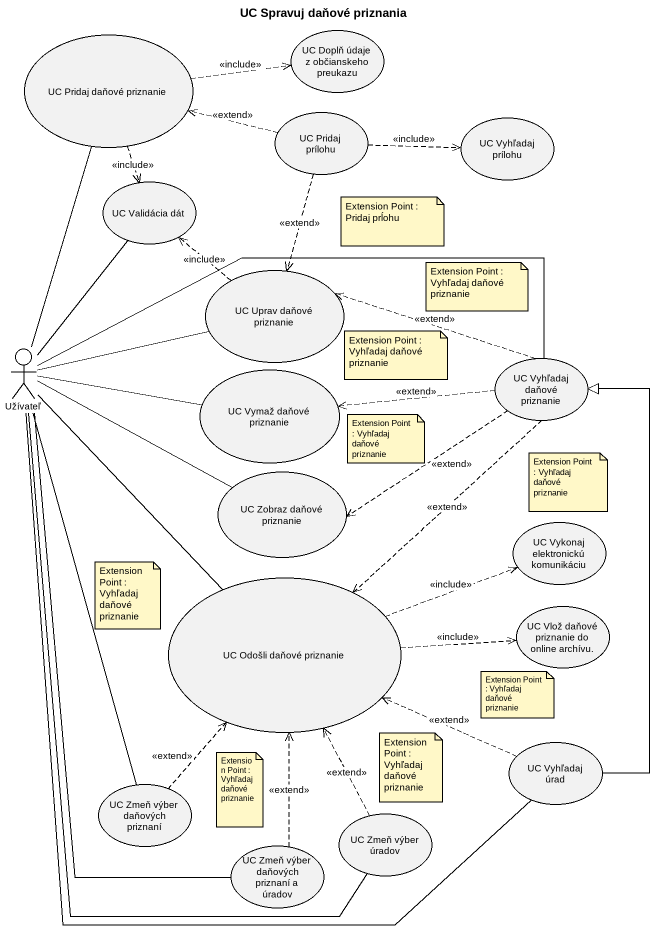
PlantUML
@startuml
title UC Spravuj daňové priznania
usecase "UC Pridaj daňové priznanie" as UC_Pridaj_daňové_priznanie
usecase "UC Doplň údaje z občianskeho preukazu" as UC_Doplň_údaje_z
usecase "UC Pridaj prílohu" as UC_Pridaj_prílohu
usecase "UC Vyhľadaj prílohu" as UC_Vyhľadaj_prílohu
usecase "UC Validácia dát" as UC_Validácia_dát
usecase "UC Uprav daňové priznanie" as UC_Uprav_daňové_priznanie
actor Užívateľ
usecase "UC Vyhľadaj daňové priznanie" as UC_Vyhľadaj_daňové_priznanie
usecase "UC Vymaž daňové priznanie" as UC_Vymaž_daňové_priznanie
usecase "UC Zobraz daňové priznanie" as UC_Zobraz_daňové_priznanie
usecase "UC Vykonaj elektronickú komunikáciu" as UC_Vykonaj_elektronickú
usecase "UC Odošli daňové priznanie" as UC_Odošli_daňové_priznanie
usecase "UC Vlož daňové priznanie do online archívu." as UC_Vlož_daňové_priznanie_do
usecase "UC Vyhľadaj úrad" as UC_Vyhľadaj_úrad
usecase "UC Zmeň výber daňových priznaní" as UC_Zmeň_výber_daňových
usecase "UC Zmeň výber úradov" as UC_Zmeň_výber_úradov
usecase "UC Zmeň výber daňových priznaní a úradov" as UC_Zmeň_výber_daňových_2
UC_Pridaj_daňové_priznanie .right.> UC_Doplň_údaje_z : <<include>>
UC_Pridaj_daňové_priznanie ..> UC_Validácia_dát : <<include>>
UC_Pridaj_prílohu .left.> UC_Pridaj_daňové_priznanie : <<extend>>
UC_Pridaj_prílohu .right.> UC_Vyhľadaj_prílohu : <<include>>
UC_Pridaj_prílohu ..> UC_Uprav_daňové_priznanie : <<extend>>
UC_Uprav_daňové_priznanie .up.> UC_Validácia_dát : <<include>>
Užívateľ -up- UC_Pridaj_daňové_priznanie
Užívateľ -up- UC_Validácia_dát
Užívateľ -right- UC_Uprav_daňové_priznanie
Užívateľ -right- UC_Vyhľadaj_daňové_priznanie
Užívateľ -right- UC_Vymaž_daňové_priznanie
Užívateľ -right- UC_Zobraz_daňové_priznanie
Užívateľ -- UC_Odošli_daňové_priznanie
Užívateľ -- UC_Zmeň_výber_daňových
Užívateľ -- UC_Zmeň_výber_úradov
Užívateľ -- UC_Zmeň_výber_daňových_2
UC_Vyhľadaj_daňové_priznanie .left.> UC_Uprav_daňové_priznanie : <<extend>>
UC_Vyhľadaj_daňové_priznanie .left.> UC_Vymaž_daňové_priznanie : <<extend>>
UC_Vyhľadaj_daňové_priznanie .left.> UC_Zobraz_daňové_priznanie : <<extend>>
UC_Vyhľadaj_daňové_priznanie ..> UC_Odošli_daňové_priznanie : <<extend>>
UC_Odošli_daňové_priznanie .right.> UC_Vykonaj_elektronickú : <<include>>
UC_Odošli_daňové_priznanie .right.> UC_Vlož_daňové_priznanie_do : <<include>>
UC_Vyhľadaj_úrad -up- Užívateľ
UC_Vyhľadaj_úrad -up-|> UC_Vyhľadaj_daňové_priznanie
UC_Vyhľadaj_úrad .left.> UC_Odošli_daňové_priznanie : <<extend>>
UC_Zmeň_výber_daňových .up.> UC_Odošli_daňové_priznanie : <<extend>>
UC_Zmeň_výber_úradov .up.> UC_Odošli_daňové_priznanie : <<extend>>
UC_Zmeň_výber_daňových_2 .up.> UC_Odošli_daňové_priznanie : <<extend>>
note as N1
  Extension Point : Pridaj prĺohu
end note
note as N2
  Extension Point : Vyhľadaj daňové priznanie
end note
note as N3
  Extension Point : Vyhľadaj daňové priznanie
end note
note as N4
  Extension Point : Vyhľadaj daňové priznanie
end note
note as N5
  Extension Point : Vyhľadaj daňové priznanie
end note
note as N6
  Extension Point : Vyhľadaj daňové priznanie
end note
note as N7
  Extension Point : Vyhľadaj daňové priznanie
end note
note as N8
  Extension Point : Vyhľadaj daňové priznanie
end note
note as N9
  Extension Point : Vyhľadaj daňové priznanie
end note
@enduml
